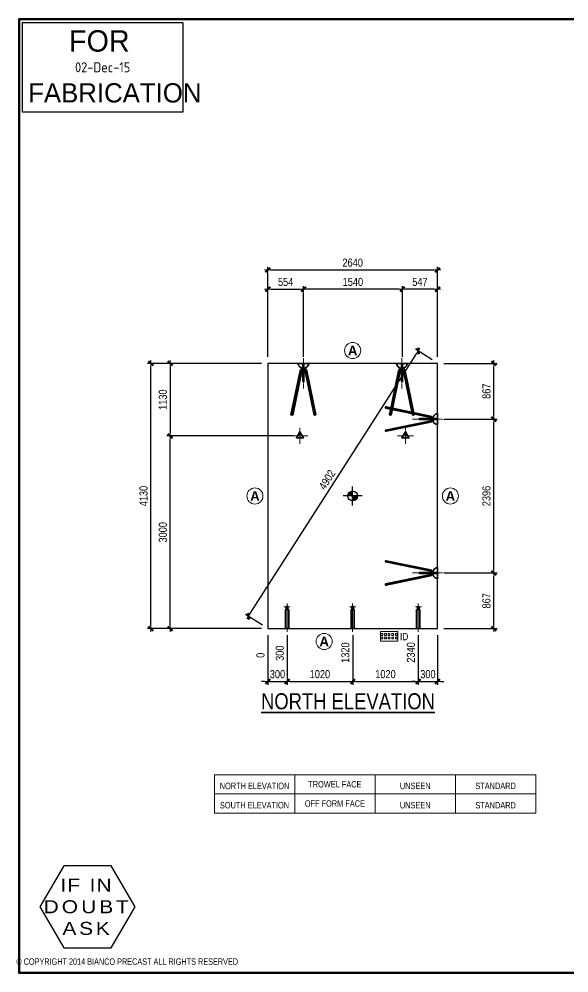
# Model space of a CAD drawing. Extents: x -106187 to -85187, y 571655 to 586505.
# Drawn here: x -106187 to -97635, y 571655 to 586505 of the extents above; entities that cross this region are included whole.
import ezdxf
from ezdxf.enums import TextEntityAlignment as Align

# ---------------------------------------------------------------- set-up
doc = ezdxf.new("R2010")
doc.units = 0
doc.header["$LTSCALE"] = 5
doc.header["$MEASUREMENT"] = 0
for name, pattern in [('CENTER2', [1.125, 0.75, -0.125, 0.125, -0.125]), ('HIDDEN2', [0.1875, 0.125, -0.0625]), ('PHANTOM2', [31.75, 15.875, -3.175, 3.175, -3.175, 3.175, -3.175])]:
    doc.linetypes.add(name, pattern=pattern)
for name, color, linetype in [('COG', 8, 'Continuous'), ('EditOff', 7, 'Continuous'), ('LIFTERS', 7, 'Continuous'), ('PANEL', 3, 'Continuous'), ('PROPS', 7, 'Continuous'), ('Stamp-Red', 240, 'Continuous')]:
    doc.layers.add(name, color=color, linetype=linetype)
for name, color, linetype, lineweight in [('Dimension', 4, 'Continuous', 18), ('Dimension_Tick', 7, 'Continuous', 50), ('DUCTS', 130, 'HIDDEN2', 35), ('Ferrule-M20', 160, 'Continuous', 35), ('Legend-Text', 7, 'Continuous', 25), ('Lifter-7t', 200, 'Continuous', 35), ('REF', 241, 'Continuous', 13), ('References', 7, 'Continuous', 18), ('Refs-Center', 7, 'CENTER2', 13), ('Refs-Phantom', 7, 'PHANTOM2', 13), ('Reo 0.4', 142, 'Continuous', 40), ('Text-Finishes', 7, 'Continuous', 18), ('Text-General', 7, 'Continuous', 18), ('TEXT50', 3, 'Continuous', 35), ('Title-Border', 7, 'Continuous', 70), ('Title-Text', 7, 'Continuous', 25)]:
    doc.layers.add(name, color=color, linetype=linetype, lineweight=lineweight)
doc.styles.add('Bi', font='ARIALNB.TTF', dxfattribs={"width": 1.2, "height": 150})
doc.styles.add('DateStamp', font='isocp.shx')
doc.styles.add('DateText1', font='GILLUBCD.TTF')
doc.styles.add('DIMENSIONS', font='ARIALN.TTF')
doc.styles.add('GENERAL', font='ARIALN.TTF')
doc.styles.add('ISO', font='ISO3098B.shx')
doc.styles.add('Legend-Text', font='GILC____.TTF')
doc.styles.get("Standard").update_dxf_attribs({"font": 'iso3098b.shx'})
doc.styles.add('Titlebar-Attributes', font='ARIALN.TTF')
doc.styles.add('Titlebar-Text', font='GILC____.TTF')
doc.dimstyles.new('Bianco Precast Shop', dxfattribs={"dimscale": 50, "dimtxt": 2.5, "dimasz": 1, "dimexe": 1, "dimexo": 2, "dimgap": 1, "dimtad": 1, "dimdec": 0, "dimlfac": -1, "dimdsep": 46, "dimtxsty": 'DIMENSIONS', "dimblk": 'DIMS-TICK', "dimcen": 1, "dimclrd": 256, "dimclre": 256, "dimclrt": 256, "dimadec": 3, "dimazin": 2, "dimtfac": 1, "dimtdec": 0, "dimtix": 1, "dimtmove": 2, "dimatfit": 3, "dimfxl": 1, "dimtvp": 1.5, "dimtzin": 0, "dimarcsym": 0})

# ---------------------------------------------------------------- blocks, each defined once
blk = doc.blocks.new('FinishesTable')
at = {"layer": 'Text-Finishes'}
for p, q in [((0, 0), (0, -12)), ((0, 0), (100, 0)), ((25, 0), (25, -12)), ((50, 0), (50, -12)), ((75, 0), (75, -12)), ((100, 0), (100, -12)), ((0, -6), (100, -6)), ((0, -12), (100, -12))]:
    blk.add_line(p, q, dxfattribs=at)
at = {"char_height": 2, "width": 23, "attachment_point": 5, "style": 'GENERAL'}
for s, insert in [('{\\C0;TROWEL FACE}', (37.5, -3)), ('{\\C0;OFF FORM FACE}', (37.5, -9))]:
    blk.add_mtext(s, dxfattribs=dict(at, insert=insert))
at = {"style": 'GENERAL', "flags": 8}
for tag, p in [('VIEWEDOPP', (12.5, -4.51)), ('NFFINISHREF', (62.5, -4.51)), ('NFFINISH', (87.5, -4.51)), ('VIEWED', (12.5, -10.51)), ('FFFINISHREF', (62.5, -10.51)), ('FFFINISH', (87.5, -10.51))]:
    blk.add_attdef(tag, text='', height=2, dxfattribs=at).set_placement(p, align=Align.CENTER)
blk = doc.blocks.new('cog')
at = {"layer": 'COG', "ltscale": 2}
h = blk.add_hatch(color=256, dxfattribs=at)
h.paths.add_polyline_path([(-1.5, 0), (0, 0), (0, 1.5, 0.414214)])
h.paths.add_polyline_path([(0, 0), (0, -1.5, 0.414214), (1.5, 0)])
at = {"layer": 'COG'}
for p, q in [((0, -3), (0, 3)), ((3, 0), (-3, 0))]:
    blk.add_line(p, q, dxfattribs=at)
at = {"layer": 'COG', "ltscale": 2}
blk.add_circle((0, 0), 1.5, dxfattribs=at)
blk = doc.blocks.new('DIMS-TICK')
for p, q in [((-1, 0), (1, 0)), ((0, 0), (-0.33, 0))]:
    blk.add_line(p, q)
at = {"layer": 'Dimension_Tick'}
blk.add_line((-0.71, -0.71), (0.71, 0.71), dxfattribs=at)
blk = doc.blocks.new('*D29')
at = {"layer": 'Defpoints', "color": 0, "transparency": 16777216}
for p in [(-99980, 581338), (-99678, 581145), (-102318, 577015)]:
    blk.add_point(p, dxfattribs=at)
at = {"layer": 'Dimension', "lineweight": -2, "transparency": 16777216}
for p, q in [((-102594, 577251), (-100007, 581296)), ((-99763, 581199), (-100023, 581365)), ((-102403, 577069), (-102663, 577235))]:
    blk.add_line(p, q, dxfattribs=at)
at = {"layer": 'Dimension', "lineweight": -2, "transparency": 16777216, "xscale": 50, "yscale": 50, "zscale": 50}
for p, rotation in [((-99980, 581338), 57.41226192502057), ((-102620, 577208), 237.4122619250206)]:
    blk.add_blockref('DIMS-TICK', p, dxfattribs=dict(at, rotation=rotation))
at = {"layer": 'Dimension', "transparency": 16777216, "insert": (-101396, 579335), "char_height": 125, "attachment_point": 5, "rotation": 57.4123, "style": 'DIMENSIONS'}
blk.add_mtext('4902', dxfattribs=at)
blk = doc.blocks.new('*D28')
at = {"layer": 'Defpoints', "color": 0, "transparency": 16777216}
for p in [(-102318, 581145), (-103838, 580015), (-101818, 580015)]:
    blk.add_point(p, dxfattribs=at)
at = {"layer": 'Dimension', "lineweight": -2, "transparency": 16777216}
for p, q in [((-102418, 581145), (-103888, 581145)), ((-103838, 581095), (-103838, 580065)), ((-101918, 580015), (-103888, 580015))]:
    blk.add_line(p, q, dxfattribs=at)
at = {"layer": 'Dimension', "lineweight": -2, "transparency": 16777216, "xscale": 50, "yscale": 50, "zscale": 50}
for p, rotation in [((-103838, 581145), 90), ((-103838, 580015), 270)]:
    blk.add_blockref('DIMS-TICK', p, dxfattribs=dict(at, rotation=rotation))
at = {"layer": 'Dimension', "transparency": 16777216, "insert": (-103951, 580580), "char_height": 125, "attachment_point": 5, "rotation": 90, "style": 'DIMENSIONS'}
blk.add_mtext('1130', dxfattribs=at)
blk = doc.blocks.new('*D27')
at = {"layer": 'Defpoints', "color": 0, "transparency": 16777216}
for p in [(-104138, 581145), (-102318, 581145), (-102318, 577015)]:
    blk.add_point(p, dxfattribs=at)
at = {"layer": 'Dimension', "lineweight": -2, "transparency": 16777216}
for p, q in [((-102418, 581145), (-104188, 581145)), ((-104138, 577065), (-104138, 581095)), ((-102418, 577015), (-104188, 577015))]:
    blk.add_line(p, q, dxfattribs=at)
at = {"layer": 'Dimension', "lineweight": -2, "transparency": 16777216, "xscale": 50, "yscale": 50, "zscale": 50}
for p, rotation in [((-104138, 581145), 90), ((-104138, 577015), 270)]:
    blk.add_blockref('DIMS-TICK', p, dxfattribs=dict(at, rotation=rotation))
at = {"layer": 'Dimension', "transparency": 16777216, "insert": (-104251, 579080), "char_height": 125, "attachment_point": 5, "rotation": 90, "style": 'DIMENSIONS'}
blk.add_mtext('4130', dxfattribs=at)
blk = doc.blocks.new('*D26')
at = {"layer": 'Defpoints', "color": 0, "transparency": 16777216}
for p in [(-103838, 580015), (-101818, 580015), (-102318, 577015)]:
    blk.add_point(p, dxfattribs=at)
at = {"layer": 'Dimension', "lineweight": -2, "transparency": 16777216}
for p, q in [((-101918, 580015), (-103888, 580015)), ((-103838, 577065), (-103838, 579965)), ((-102418, 577015), (-103888, 577015))]:
    blk.add_line(p, q, dxfattribs=at)
at = {"layer": 'Dimension', "lineweight": -2, "transparency": 16777216, "xscale": 50, "yscale": 50, "zscale": 50}
for p, rotation in [((-103838, 580015), 90), ((-103838, 577015), 270)]:
    blk.add_blockref('DIMS-TICK', p, dxfattribs=dict(at, rotation=rotation))
at = {"layer": 'Dimension', "transparency": 16777216, "insert": (-103951, 578515), "char_height": 125, "attachment_point": 5, "rotation": 90, "style": 'DIMENSIONS'}
blk.add_mtext('3000', dxfattribs=at)
blk = doc.blocks.new('*D25')
at = {"layer": 'Defpoints', "color": 0, "transparency": 16777216}
for p in [(-101764, 582299), (-101764, 581145), (-100225, 581145)]:
    blk.add_point(p, dxfattribs=at)
at = {"layer": 'Dimension', "lineweight": -2, "transparency": 16777216}
for p, q in [((-101764, 581245), (-101764, 582349)), ((-100275, 582299), (-101714, 582299)), ((-100225, 581245), (-100225, 582349))]:
    blk.add_line(p, q, dxfattribs=at)
at = {"layer": 'Dimension', "lineweight": -2, "transparency": 16777216, "xscale": 50, "yscale": 50, "zscale": 50, "rotation": 180}
blk.add_blockref('DIMS-TICK', (-101764, 582299), dxfattribs=at)
at = {"layer": 'Dimension', "lineweight": -2, "transparency": 16777216, "xscale": 50, "yscale": 50, "zscale": 50}
blk.add_blockref('DIMS-TICK', (-100225, 582299), dxfattribs=at)
at = {"layer": 'Dimension', "transparency": 16777216, "insert": (-100995, 582413), "char_height": 125, "attachment_point": 5, "style": 'DIMENSIONS'}
blk.add_mtext('1540', dxfattribs=at)
blk = doc.blocks.new('*D24')
at = {"layer": 'Defpoints', "color": 0, "transparency": 16777216}
for p in [(-100225, 582299), (-100225, 581145), (-99678, 581145)]:
    blk.add_point(p, dxfattribs=at)
at = {"layer": 'Dimension', "lineweight": -2, "transparency": 16777216}
for p, q in [((-100225, 581245), (-100225, 582349)), ((-99728, 582299), (-100175, 582299)), ((-99678, 581245), (-99678, 582349))]:
    blk.add_line(p, q, dxfattribs=at)
at = {"layer": 'Dimension', "lineweight": -2, "transparency": 16777216, "xscale": 50, "yscale": 50, "zscale": 50, "rotation": 180}
blk.add_blockref('DIMS-TICK', (-100225, 582299), dxfattribs=at)
at = {"layer": 'Dimension', "lineweight": -2, "transparency": 16777216, "xscale": 50, "yscale": 50, "zscale": 50}
blk.add_blockref('DIMS-TICK', (-99678, 582299), dxfattribs=at)
at = {"layer": 'Dimension', "transparency": 16777216, "insert": (-99952, 582413), "char_height": 125, "attachment_point": 5, "style": 'DIMENSIONS'}
blk.add_mtext('547', dxfattribs=at)
blk = doc.blocks.new('*D23')
at = {"layer": 'Defpoints', "color": 0, "transparency": 16777216}
for p in [(-99678, 582599), (-102318, 581145), (-99678, 581145)]:
    blk.add_point(p, dxfattribs=at)
at = {"layer": 'Dimension', "lineweight": -2, "transparency": 16777216}
for p, q in [((-102318, 581245), (-102318, 582649)), ((-102268, 582599), (-99728, 582599)), ((-99678, 581245), (-99678, 582649))]:
    blk.add_line(p, q, dxfattribs=at)
at = {"layer": 'Dimension', "lineweight": -2, "transparency": 16777216, "xscale": 50, "yscale": 50, "zscale": 50, "rotation": 180}
blk.add_blockref('DIMS-TICK', (-102318, 582599), dxfattribs=at)
at = {"layer": 'Dimension', "lineweight": -2, "transparency": 16777216, "xscale": 50, "yscale": 50, "zscale": 50}
blk.add_blockref('DIMS-TICK', (-99678, 582599), dxfattribs=at)
at = {"layer": 'Dimension', "transparency": 16777216, "insert": (-100998, 582713), "char_height": 125, "attachment_point": 5, "style": 'DIMENSIONS'}
blk.add_mtext('2640', dxfattribs=at)
blk = doc.blocks.new('*D22')
at = {"layer": 'Defpoints', "color": 0, "transparency": 16777216}
for p in [(-101764, 582299), (-102318, 581145), (-101764, 581145)]:
    blk.add_point(p, dxfattribs=at)
at = {"layer": 'Dimension', "lineweight": -2, "transparency": 16777216}
for p, q in [((-102318, 581245), (-102318, 582349)), ((-102268, 582299), (-101814, 582299)), ((-101764, 581245), (-101764, 582349))]:
    blk.add_line(p, q, dxfattribs=at)
at = {"layer": 'Dimension', "lineweight": -2, "transparency": 16777216, "xscale": 50, "yscale": 50, "zscale": 50, "rotation": 180}
blk.add_blockref('DIMS-TICK', (-102318, 582299), dxfattribs=at)
at = {"layer": 'Dimension', "lineweight": -2, "transparency": 16777216, "xscale": 50, "yscale": 50, "zscale": 50}
blk.add_blockref('DIMS-TICK', (-101764, 582299), dxfattribs=at)
at = {"layer": 'Dimension', "transparency": 16777216, "insert": (-102041, 582413), "char_height": 125, "attachment_point": 5, "style": 'DIMENSIONS'}
blk.add_mtext('554', dxfattribs=at)
blk = doc.blocks.new('*D21')
at = {"layer": 'Defpoints', "color": 0, "transparency": 16777216}
for p in [(-99678, 581145), (-98803, 581145), (-99678, 580278)]:
    blk.add_point(p, dxfattribs=at)
at = {"layer": 'Dimension', "lineweight": -2, "transparency": 16777216}
for p, q in [((-99578, 581145), (-98753, 581145)), ((-98803, 580328), (-98803, 581095)), ((-99578, 580278), (-98753, 580278))]:
    blk.add_line(p, q, dxfattribs=at)
at = {"layer": 'Dimension', "lineweight": -2, "transparency": 16777216, "xscale": 50, "yscale": 50, "zscale": 50}
for p, rotation in [((-98803, 581145), 90), ((-98803, 580278), 270)]:
    blk.add_blockref('DIMS-TICK', p, dxfattribs=dict(at, rotation=rotation))
at = {"layer": 'Dimension', "transparency": 16777216, "insert": (-98917, 580712), "char_height": 125, "attachment_point": 5, "rotation": 90, "style": 'DIMENSIONS'}
blk.add_mtext('867', dxfattribs=at)
blk = doc.blocks.new('*D20')
at = {"layer": 'Defpoints', "color": 0, "transparency": 16777216}
for p in [(-99678, 580278), (-98803, 580278), (-99678, 577882)]:
    blk.add_point(p, dxfattribs=at)
at = {"layer": 'Dimension', "lineweight": -2, "transparency": 16777216}
for p, q in [((-99578, 580278), (-98753, 580278)), ((-98803, 577932), (-98803, 580228)), ((-99578, 577882), (-98753, 577882))]:
    blk.add_line(p, q, dxfattribs=at)
at = {"layer": 'Dimension', "lineweight": -2, "transparency": 16777216, "xscale": 50, "yscale": 50, "zscale": 50}
for p, rotation in [((-98803, 580278), 90), ((-98803, 577882), 270)]:
    blk.add_blockref('DIMS-TICK', p, dxfattribs=dict(at, rotation=rotation))
at = {"layer": 'Dimension', "transparency": 16777216, "insert": (-98917, 579080), "char_height": 125, "attachment_point": 5, "rotation": 90, "style": 'DIMENSIONS'}
blk.add_mtext('2396', dxfattribs=at)
blk = doc.blocks.new('*D19')
at = {"layer": 'Defpoints', "color": 0, "transparency": 16777216}
for p in [(-99678, 577882), (-98803, 577882), (-99678, 577015)]:
    blk.add_point(p, dxfattribs=at)
at = {"layer": 'Dimension', "lineweight": -2, "transparency": 16777216}
for p, q in [((-99578, 577882), (-98753, 577882)), ((-98803, 577065), (-98803, 577832)), ((-99578, 577015), (-98753, 577015))]:
    blk.add_line(p, q, dxfattribs=at)
at = {"layer": 'Dimension', "lineweight": -2, "transparency": 16777216, "xscale": 50, "yscale": 50, "zscale": 50}
for p, rotation in [((-98803, 577882), 90), ((-98803, 577015), 270)]:
    blk.add_blockref('DIMS-TICK', p, dxfattribs=dict(at, rotation=rotation))
at = {"layer": 'Dimension', "transparency": 16777216, "insert": (-98917, 577449), "char_height": 125, "attachment_point": 5, "rotation": 90, "style": 'DIMENSIONS'}
blk.add_mtext('867', dxfattribs=at)
blk = doc.blocks.new('*D18')
at = {"layer": 'Defpoints', "color": 0, "transparency": 16777216}
for p in [(-99978, 577015), (-99678, 577015), (-99678, 576192)]:
    blk.add_point(p, dxfattribs=at)
at = {"layer": 'Dimension', "lineweight": -2, "transparency": 16777216}
for p, q in [((-99978, 576915), (-99978, 576142)), ((-99678, 576915), (-99678, 576142)), ((-100028, 576192), (-100078, 576192)), ((-99978, 576192), (-99678, 576192)), ((-99628, 576192), (-99578, 576192))]:
    blk.add_line(p, q, dxfattribs=at)
at = {"layer": 'Dimension', "lineweight": -2, "transparency": 16777216, "xscale": 50, "yscale": 50, "zscale": 50}
blk.add_blockref('DIMS-TICK', (-99978, 576192), dxfattribs=at)
at = {"layer": 'Dimension', "lineweight": -2, "transparency": 16777216, "xscale": 50, "yscale": 50, "zscale": 50, "rotation": 180}
blk.add_blockref('DIMS-TICK', (-99678, 576192), dxfattribs=at)
at = {"layer": 'Dimension', "transparency": 16777216, "insert": (-99828, 576306), "char_height": 125, "attachment_point": 5, "style": 'DIMENSIONS'}
blk.add_mtext('300', dxfattribs=at)
blk = doc.blocks.new('*D17')
at = {"layer": 'Defpoints', "color": 0, "transparency": 16777216}
for p in [(-100998, 577015), (-99978, 577015), (-99978, 576192)]:
    blk.add_point(p, dxfattribs=at)
at = {"layer": 'Dimension', "lineweight": -2, "transparency": 16777216}
for p, q in [((-100998, 576915), (-100998, 576142)), ((-99978, 576915), (-99978, 576142)), ((-100948, 576192), (-100028, 576192))]:
    blk.add_line(p, q, dxfattribs=at)
at = {"layer": 'Dimension', "lineweight": -2, "transparency": 16777216, "xscale": 50, "yscale": 50, "zscale": 50, "rotation": 180}
blk.add_blockref('DIMS-TICK', (-100998, 576192), dxfattribs=at)
at = {"layer": 'Dimension', "lineweight": -2, "transparency": 16777216, "xscale": 50, "yscale": 50, "zscale": 50}
blk.add_blockref('DIMS-TICK', (-99978, 576192), dxfattribs=at)
at = {"layer": 'Dimension', "transparency": 16777216, "insert": (-100488, 576306), "char_height": 125, "attachment_point": 5, "style": 'DIMENSIONS'}
blk.add_mtext('1020', dxfattribs=at)
blk = doc.blocks.new('*D16')
at = {"layer": 'Defpoints', "color": 0, "transparency": 16777216}
for p in [(-102018, 577015), (-100998, 577015), (-100998, 576192)]:
    blk.add_point(p, dxfattribs=at)
at = {"layer": 'Dimension', "lineweight": -2, "transparency": 16777216}
for p, q in [((-102018, 576915), (-102018, 576142)), ((-100998, 576915), (-100998, 576142)), ((-101968, 576192), (-101048, 576192))]:
    blk.add_line(p, q, dxfattribs=at)
at = {"layer": 'Dimension', "lineweight": -2, "transparency": 16777216, "xscale": 50, "yscale": 50, "zscale": 50, "rotation": 180}
blk.add_blockref('DIMS-TICK', (-102018, 576192), dxfattribs=at)
at = {"layer": 'Dimension', "lineweight": -2, "transparency": 16777216, "xscale": 50, "yscale": 50, "zscale": 50}
blk.add_blockref('DIMS-TICK', (-100998, 576192), dxfattribs=at)
at = {"layer": 'Dimension', "transparency": 16777216, "insert": (-101508, 576306), "char_height": 125, "attachment_point": 5, "style": 'DIMENSIONS'}
blk.add_mtext('1020', dxfattribs=at)
blk = doc.blocks.new('*D15')
at = {"layer": 'Defpoints', "color": 0, "transparency": 16777216}
for p in [(-102318, 577015), (-102018, 577015), (-102018, 576192)]:
    blk.add_point(p, dxfattribs=at)
at = {"layer": 'Dimension', "lineweight": -2, "transparency": 16777216}
for p, q in [((-102318, 576915), (-102318, 576142)), ((-102018, 576915), (-102018, 576142)), ((-102368, 576192), (-102418, 576192)), ((-102318, 576192), (-102018, 576192)), ((-101968, 576192), (-101918, 576192))]:
    blk.add_line(p, q, dxfattribs=at)
at = {"layer": 'Dimension', "lineweight": -2, "transparency": 16777216, "xscale": 50, "yscale": 50, "zscale": 50}
blk.add_blockref('DIMS-TICK', (-102318, 576192), dxfattribs=at)
at = {"layer": 'Dimension', "lineweight": -2, "transparency": 16777216, "xscale": 50, "yscale": 50, "zscale": 50, "rotation": 180}
blk.add_blockref('DIMS-TICK', (-102018, 576192), dxfattribs=at)
at = {"layer": 'Dimension', "transparency": 16777216, "insert": (-102168, 576306), "char_height": 125, "attachment_point": 5, "style": 'DIMENSIONS'}
blk.add_mtext('300', dxfattribs=at)
blk = doc.blocks.new('IDTAG')
for points in [[(33, -54), (33, 96), (-237, 96), (-237, -54)], [(-229, 35), (-201, 35), (-201, 63), (-229, 63)], [(-229, -21), (-201, -21), (-201, 7), (-229, 7)], [(-172, 35), (-144, 35), (-144, 63), (-172, 63)], [(-172, -21), (-144, -21), (-144, 7), (-172, 7)], [(-116, 35), (-88, 35), (-88, 63), (-116, 63)], [(-116, -21), (-88, -21), (-88, 7), (-116, 7)], [(-59, 35), (-31, 35), (-31, 63), (-59, 63)], [(-59, -21), (-31, -21), (-31, 7), (-59, 7)], [(-3, 35), (25, 35), (25, 63), (-3, 63)], [(-3, -21), (25, -21), (25, 7), (-3, 7)]]:
    blk.add_lwpolyline(points, close=True)
at = {"layer": 'Text-General', "linetype": 'Continuous', "style": 'GENERAL'}
blk.add_text('ID', height=112.5, dxfattribs=at).set_placement((68, -40))
blk = doc.blocks.new('Lifter-Side7t')
at = {"layer": 'Lifter-7t'}
blk.add_hatch(color=256, dxfattribs=at).paths.add_polyline_path([(-8, -283), (7, -283), (7, -15), (-8, -15)])
blk.add_lwpolyline([(84, -8, -0.308618), (85, -7, 0.359298), (91, 0), (-91, 0, 0.359298), (-85, -7, -0.308618), (-84, -8, 0.348675), (-8, -75), (-8, -15), (7, -15), (7, -75, 0.348675)], format="xyb", close=True, dxfattribs=at)
blk.add_lwpolyline([(-8, -283), (7, -283), (7, -15), (-8, -15)], close=True, dxfattribs=at)
at = {"layer": 'Refs-Phantom', "ltscale": 0.1}
blk.add_line((0, -389), (0, 84), dxfattribs=at)
at = {"layer": 'Reo 0.4'}
blk.add_lwpolyline([(47, -115), (188, -803), (172, -806), (31, -119, 0.816364), (-31, -119), (-172, -806), (-188, -803), (-47, -115, -0.816364)], format="xyb", close=True, dxfattribs=at)
blk = doc.blocks.new('GT300FF50')
for p, q in [((-25, 0), (-25, 300)), ((25, 300), (-25, 300)), ((12, 340), (-12, 340)), ((12, 300), (-12, 300)), ((12, 300), (12, 340)), ((25, 0), (25, 300)), ((25, 0), (-25, 0))]:
    blk.add_line(p, q)
at = {"linetype": 'HIDDEN2'}
blk.add_line((-12, 300), (-12, 340), dxfattribs=at)
blk.add_circle((0, 340), 12)
at = {"layer": 'Refs-Center'}
for p, q in [((50, 340), (-50, 340)), ((0, -50), (0, 390))]:
    blk.add_line(p, q, dxfattribs=at)
at = {"layer": 'Refs-Center', "flags": 1}
for tag in ['ORDER', 'ORDERNO', 'GRTLENGTH', 'GRTDIA', 'GRTLOADBEAR', 'GRTOFFSETDIST', 'GRTOFFSETFACE', 'GRTFACE', 'DWLDIA', 'DWLSUPP', 'DWLTYPE', 'DWLGALV', 'DWLCOG', 'DWLHIDE', 'DWLLENGTH']:
    blk.add_attdef(tag, (0, 0), '', height=125, dxfattribs=at)
blk = doc.blocks.new('Ferrule-M20-FS-PROP')
blk.add_lwpolyline([(0, 62), (-54, -31), (54, -31)], close=True)
at = {"layer": 'Refs-Center', "ltscale": 0.25}
for p, q in [((-125, 0), (125, 0)), ((0, -125), (0, 125))]:
    blk.add_line(p, q, dxfattribs=at)
at = {"layer": 'PROPS', "color": 7, "flags": 1}
for tag, p in [('ORDER', (0, 0)), ('ORDERNO', (0, 0)), ('FURN', (50, 0)), ('SIZE', (50, -100))]:
    blk.add_attdef(tag, p, '', height=50, dxfattribs=at)
blk = doc.blocks.new('Stamp-If_In_Doubt_Ask')
blk.add_lwpolyline([(14.78, 0), (7.39, 12.8), (-7.39, 12.8), (-14.78, 0), (-7.39, -12.8), (7.39, -12.8)], close=True)
at = {"insert": (0, 0), "char_height": 4.0431, "width": 23.1463, "attachment_point": 5, "style": 'DateText1'}
blk.add_mtext('{\\W1.2;\\T1.2;IF IN DOUBT ASK}', dxfattribs=at)
blk = doc.blocks.new('A3_Shopdwg Sheet')
at = {"layer": 'Title-Border'}
blk.add_lwpolyline([(0, 0), (-420, 0), (-420, 297), (0, 297)], close=True, dxfattribs=at)
at = {"layer": 'Stamp-Red'}
blk.add_blockref('Stamp-If_In_Doubt_Ask', (-398.72, 20.58), dxfattribs=at)
at = {"style": 'Titlebar-Attributes'}
blk.add_attdef('DATEPLOTTED', (-32.18, 16.34), '', height=2.3, dxfattribs=at)
at = {"layer": 'Defpoints', "color": 2, "linetype": 'Continuous', "style": 'Titlebar-Text', "flags": 9}
for tag, p in [('PROJECTPREFIX', (-29.16, 297.21)), ('PROJECTNO', (-1.65, 297.21))]:
    blk.add_attdef(tag, text='', height=2, dxfattribs=at).set_placement(p, align=Align.RIGHT)
at = {"layer": 'EditOff', "color": 1, "linetype": 'Continuous', "style": 'ISO', "flags": 9}
for tag, p in [('REOCOG', (-21.07, 297.12)), ('REOLAP', (-13.68, 296.87))]:
    blk.add_attdef(tag, text='', height=1.25, dxfattribs=at).set_placement(p, align=Align.BOTTOM_RIGHT)
at = {"layer": 'Legend-Text', "insert": (-386.38, 3.51), "char_height": 2, "width": 62.6698, "attachment_point": 5, "style": 'Legend-Text'}
blk.add_mtext('© COPYRIGHT 2014 BIANCO PRECAST ALL RIGHTS RESERVED', dxfattribs=at)
at = {"layer": 'Title-Text', "style": 'Titlebar-Attributes'}
for tag, p, height in [('ADDRESS-1', (-40.43, 38.66), 3.5), ('PROJECT-NAME', (-133.58, 35.09), 5), ('ADDRESS-2', (-40.43, 33.18), 3.5), ('DATE', (-62.92, 23.25), 2.3), ('DRAWN', (-62.92, 13.87), 2.3), ('CHECKED', (-62.92, 4.75), 2.3), ('DRAWING-NO.', (-44.63, 4.75), 4)]:
    blk.add_attdef(tag, p, '', height=height, dxfattribs=at)
for tag, height, p in [('SCALE', 2.3, (-14.71, 26.76)), ('SHEET_SIZE', 2, (-14.71, 22.38))]:
    blk.add_attdef(tag, text='', height=height, dxfattribs=at).set_placement(p, align=Align.BOTTOM_CENTER)
blk.add_attdef('REVISION', text='', height=3, dxfattribs=at).set_placement((-6.32, 8.61), align=Align.MIDDLE)
blk = doc.blocks.new('*D38')
at = {"layer": 'Defpoints', "color": 0, "transparency": 16777216}
for p in [(-102318, 577015), (-102318, 577015), (-102318, 576684)]:
    blk.add_point(p, dxfattribs=at)
at = {"layer": 'Dimension', "lineweight": -2, "transparency": 16777216}
blk.add_line((-102318, 576915), (-102318, 576567), dxfattribs=at)
at = {"layer": 'Dimension', "transparency": 16777216, "insert": (-102432, 576601), "char_height": 125, "attachment_point": 5, "rotation": 90, "style": 'DIMENSIONS'}
blk.add_mtext('0', dxfattribs=at)
blk = doc.blocks.new('*D39')
at = {"layer": 'Defpoints', "color": 0, "transparency": 16777216}
for p in [(-102318, 577015), (-102018, 577015), (-102018, 576796)]:
    blk.add_point(p, dxfattribs=at)
at = {"layer": 'Dimension', "lineweight": -2, "transparency": 16777216}
blk.add_line((-102018, 576915), (-102018, 576520), dxfattribs=at)
at = {"layer": 'Dimension', "transparency": 16777216, "insert": (-102132, 576633), "char_height": 125, "attachment_point": 5, "rotation": 90, "style": 'DIMENSIONS'}
blk.add_mtext('300', dxfattribs=at)
blk = doc.blocks.new('*D40')
at = {"layer": 'Defpoints', "color": 0, "transparency": 16777216}
for p in [(-102318, 577015), (-100998, 577015), (-100998, 576840)]:
    blk.add_point(p, dxfattribs=at)
at = {"layer": 'Dimension', "lineweight": -2, "transparency": 16777216}
blk.add_line((-100998, 576915), (-100998, 576494), dxfattribs=at)
at = {"layer": 'Dimension', "transparency": 16777216, "insert": (-101112, 576642), "char_height": 125, "attachment_point": 5, "rotation": 90, "style": 'DIMENSIONS'}
blk.add_mtext('1320', dxfattribs=at)
blk = doc.blocks.new('*D41')
at = {"layer": 'Defpoints', "color": 0, "transparency": 16777216}
for p in [(-102318, 577015), (-99978, 577015), (-99978, 576849)]:
    blk.add_point(p, dxfattribs=at)
at = {"layer": 'Dimension', "lineweight": -2, "transparency": 16777216}
blk.add_line((-99978, 576915), (-99978, 576491), dxfattribs=at)
at = {"layer": 'Dimension', "transparency": 16777216, "insert": (-100092, 576645), "char_height": 125, "attachment_point": 5, "rotation": 90, "style": 'DIMENSIONS'}
blk.add_mtext('2340', dxfattribs=at)
blk = doc.blocks.new('Stamp-Fab')
blk.add_lwpolyline([(-24.94, 13.94), (24.94, 13.94), (24.94, -13.94), (-24.94, -13.94)], close=True)
at = {"width": 43.6627, "attachment_point": 1, "style": 'DateText1'}
for s, insert, char_height in [('    FOR', (-20.35, 11.53), 6.667), ('FABRICATION', (-23.19, -4.97), 6)]:
    blk.add_mtext(s, dxfattribs=dict(at, insert=insert, char_height=char_height))
at = {"style": 'DateStamp'}
blk.add_attdef('DATE_FAB', text='', height=3.12, dxfattribs=at).set_placement((0, 0), align=Align.MIDDLE_CENTER)

msp = doc.modelspace()

# ---------------------------------------------------------------- linework, layer by layer
at = {"layer": 'PANEL'}
for p, q in [((-102318.4, 581145.4), (-102318.4, 577015.4)), ((-99678.4, 581145.4), (-102318.4, 581145.4)), ((-99678.4, 577015.4), (-99678.4, 581145.4)), ((-102318.4, 577015.4), (-99678.4, 577015.4))]:
    msp.add_line(p, q, dxfattribs=at)
at = {"layer": 'References'}
for centre in [(-100998.4, 581345.4), (-102518.4, 579080.4), (-99478.4, 579080.4), (-101441.3, 576815.4)]:
    msp.add_circle(centre, 125, dxfattribs=at)

# ---------------------------------------------------------------- block references
at = {"layer": 'Dimension', "xscale": 50, "yscale": 50}
msp.add_blockref('cog', (-100998.4, 579080.4, 125), dxfattribs=at)
at = {"layer": 'DUCTS'}
for p in [(-102018.4, 577015.4), (-100998.4, 577015.4), (-99978.4, 577015.4)]:
    msp.add_blockref('GT300FF50', p, dxfattribs=at)
at = {"layer": 'EditOff', "color": 7, "xscale": 50, "yscale": 50, "zscale": 50}
msp.add_blockref('A3_Shopdwg Sheet', (-85187.1, 571655.4), dxfattribs=at)
at = {"layer": 'Ferrule-M20'}
for p in [(-101818.4, 580015.4), (-100178.4, 580015.4)]:
    msp.add_blockref('Ferrule-M20-FS-PROP', p, dxfattribs=at)
at = {"layer": 'LIFTERS', "color": 7}
for p in [(-101764.4, 581145.4), (-100232.4, 581145.4)]:
    msp.add_blockref('Lifter-Side7t', p, dxfattribs=at)
at = {"layer": 'LIFTERS', "color": 7, "rotation": 269.9999999999997}
for p in [(-99678.4, 580278.4), (-99678.4, 577882.4)]:
    msp.add_blockref('Lifter-Side7t', p, dxfattribs=at)
at = {"layer": 'REF'}
msp.add_blockref('IDTAG', (-100330, 576875.2), dxfattribs=at)
at = {"layer": 'Stamp-Red', "xscale": 50, "yscale": 50, "zscale": 50}
msp.add_blockref('Stamp-Fab', (-104887.1, 585755.4), dxfattribs=at).add_auto_attribs({'DATE_FAB': '02-Dec-15'})
at = {"layer": 'Text-Finishes'}
ref = msp.add_blockref('FinishesTable', (-103150, 574741.9), dxfattribs=dict(at, xscale=50, yscale=50, zscale=50))
ref.add_attrib('NFFINISH', 'STANDARD', dxfattribs={"layer": '0', "height": 100, "style": 'GENERAL'}).set_placement((-98775, 574516.5), align=Align.CENTER)
ref.add_attrib('FFFINISH', 'STANDARD', dxfattribs={"layer": '0', "height": 100, "style": 'GENERAL'}).set_placement((-98775, 574216.5), align=Align.CENTER)
ref.add_attrib('NFFINISHREF', 'UNSEEN', dxfattribs={"layer": '0', "height": 100, "style": 'GENERAL'}).set_placement((-100025, 574516.5), align=Align.CENTER)
ref.add_attrib('FFFINISHREF', 'UNSEEN', dxfattribs={"layer": '0', "height": 100, "style": 'GENERAL'}).set_placement((-100025, 574216.5), align=Align.CENTER)
ref.add_attrib('VIEWEDOPP', 'NORTH ELEVATION', dxfattribs={"layer": '0', "height": 100, "style": 'GENERAL'}).set_placement((-102525, 574516.5), align=Align.CENTER)
ref.add_attrib('VIEWED', 'SOUTH ELEVATION', dxfattribs={"layer": '0', "height": 100, "style": 'GENERAL'}).set_placement((-102525, 574216.5), align=Align.CENTER)

# ---------------------------------------------------------------- texts
at = {"layer": 'References', "style": 'Bi', "width": 1.2}
for p in [(-100998.4, 581345.4), (-102518.4, 579080.4), (-99478.4, 579080.4), (-101441.3, 576815.4)]:
    msp.add_text('A', height=150, dxfattribs=at).set_placement(p, align=Align.MIDDLE)
at = {"layer": 'TEXT50', "style": 'GENERAL'}
msp.add_text('%%UNORTH ELEVATION', height=250, dxfattribs=at).set_placement((-102423.6, 575759.8))

# ---------------------------------------------------------------- dimensions: what is measured, and where the dimension line sits
at = {"layer": 'Dimension'}
for base, p1, p2, picture, middle in [((-99678.4, 582599.4), (-102318.4, 581145.4), (-99678.4, 581145.4), '*D23', (-100998.4, 582713.2)), ((-101764.4, 582299.4), (-102318.4, 581145.4), (-101764.4, 581145.4), '*D22', (-102041.4, 582413)), ((-101764.391202, 582299.3926915), (-100224.891202, 581145.3895868), (-101764.391202, 581145.3895868), '*D25', (-100994.641202, 582413.2143149)), ((-100224.891202, 582299.3926915), (-99678.391202, 581145.3895868), (-100224.891202, 581145.3895868), '*D24', (-99951.641202, 582412.9585168)), ((-102018.4, 576192), (-102318.4, 577015.4), (-102018.4, 577015.4), '*D15', (-102168.4, 576305.8)), ((-100998.4, 576192), (-102018.4, 577015.4), (-100998.4, 577015.4), '*D16', (-101508.4, 576305.8)), ((-99978.4, 576192), (-100998.4, 577015.4), (-99978.4, 577015.4), '*D17', (-100488.4, 576305.8)), ((-99678.4, 576192), (-99978.4, 577015.4), (-99678.4, 577015.4), '*D18', (-99828.4, 576305.8))]:
    dim = msp.add_linear_dim(base=base, p1=p1, p2=p2, dimstyle='Bianco Precast Shop', dxfattribs=at)
    dim.commit()
    dim.dimension.update_dxf_attribs({"geometry": picture, "text_midpoint": middle})
dim = msp.add_aligned_dim(p1=(-102318.4, 577015.4), p2=(-99678.4, 581145.4), distance=358.5, dimstyle='Bianco Precast Shop', dxfattribs=at)
dim.commit()
dim.dimension.update_dxf_attribs({"geometry": '*D29', "text_midpoint": (-101396.4, 579334.8)})
for base, p1, p2, picture, middle in [((-104137.6, 581145.4), (-102318.4, 577015.4), (-102318.4, 581145.4), '*D27', (-104251.4, 579080.4)), ((-103837.6, 580015.4), (-102318.4, 581145.4), (-101818.4, 580015.4), '*D28', (-103951.4, 580580.4)), ((-98802.9, 581145.4), (-99678.4, 580278.4), (-99678.4, 581145.4), '*D21', (-98916.7, 580711.9)), ((-98802.9, 580278.4), (-99678.4, 577882.4), (-99678.4, 580278.4), '*D20', (-98916.7, 579080.4)), ((-103837.6, 580015.4), (-102318.4, 577015.4), (-101818.4, 580015.4), '*D26', (-103951.4, 578515.4)), ((-98802.9, 577882.4), (-99678.4, 577015.4), (-99678.4, 577882.4), '*D19', (-98916.7, 577448.9))]:
    dim = msp.add_linear_dim(base=base, p1=p1, p2=p2, angle=90, dimstyle='Bianco Precast Shop', dxfattribs=at)
    dim.commit()
    dim.dimension.update_dxf_attribs({"geometry": picture, "text_midpoint": middle})
for feature_location, offset, origin, picture, middle in [((-102318.391202, 577015.3895868), (0, -331.2516833), (-102318.391202, 577015.3895868), '*D38', (-102432.2128255, 576600.7136197)), ((-102018.4, 577015.4), (0, -219.2), (-102318.4, 577015.4), '*D39', (-102132.2, 576633.1)), ((-100998.4, 577015.4), (0, -175.5), (-102318.4, 577015.4), '*D40', (-101112.2, 576641.8)), ((-99978.4, 577015.4), (0, -166.6), (-102318.4, 577015.4), '*D41', (-100092.2, 576645.1))]:
    dim = msp.add_ordinate_dim(feature_location=feature_location, offset=offset, dtype=1, origin=origin, dimstyle='Bianco Precast Shop', dxfattribs=at)
    dim.commit()
    dim.dimension.update_dxf_attribs({"geometry": picture, "text_midpoint": middle})

doc.saveas('drawing.dxf')
